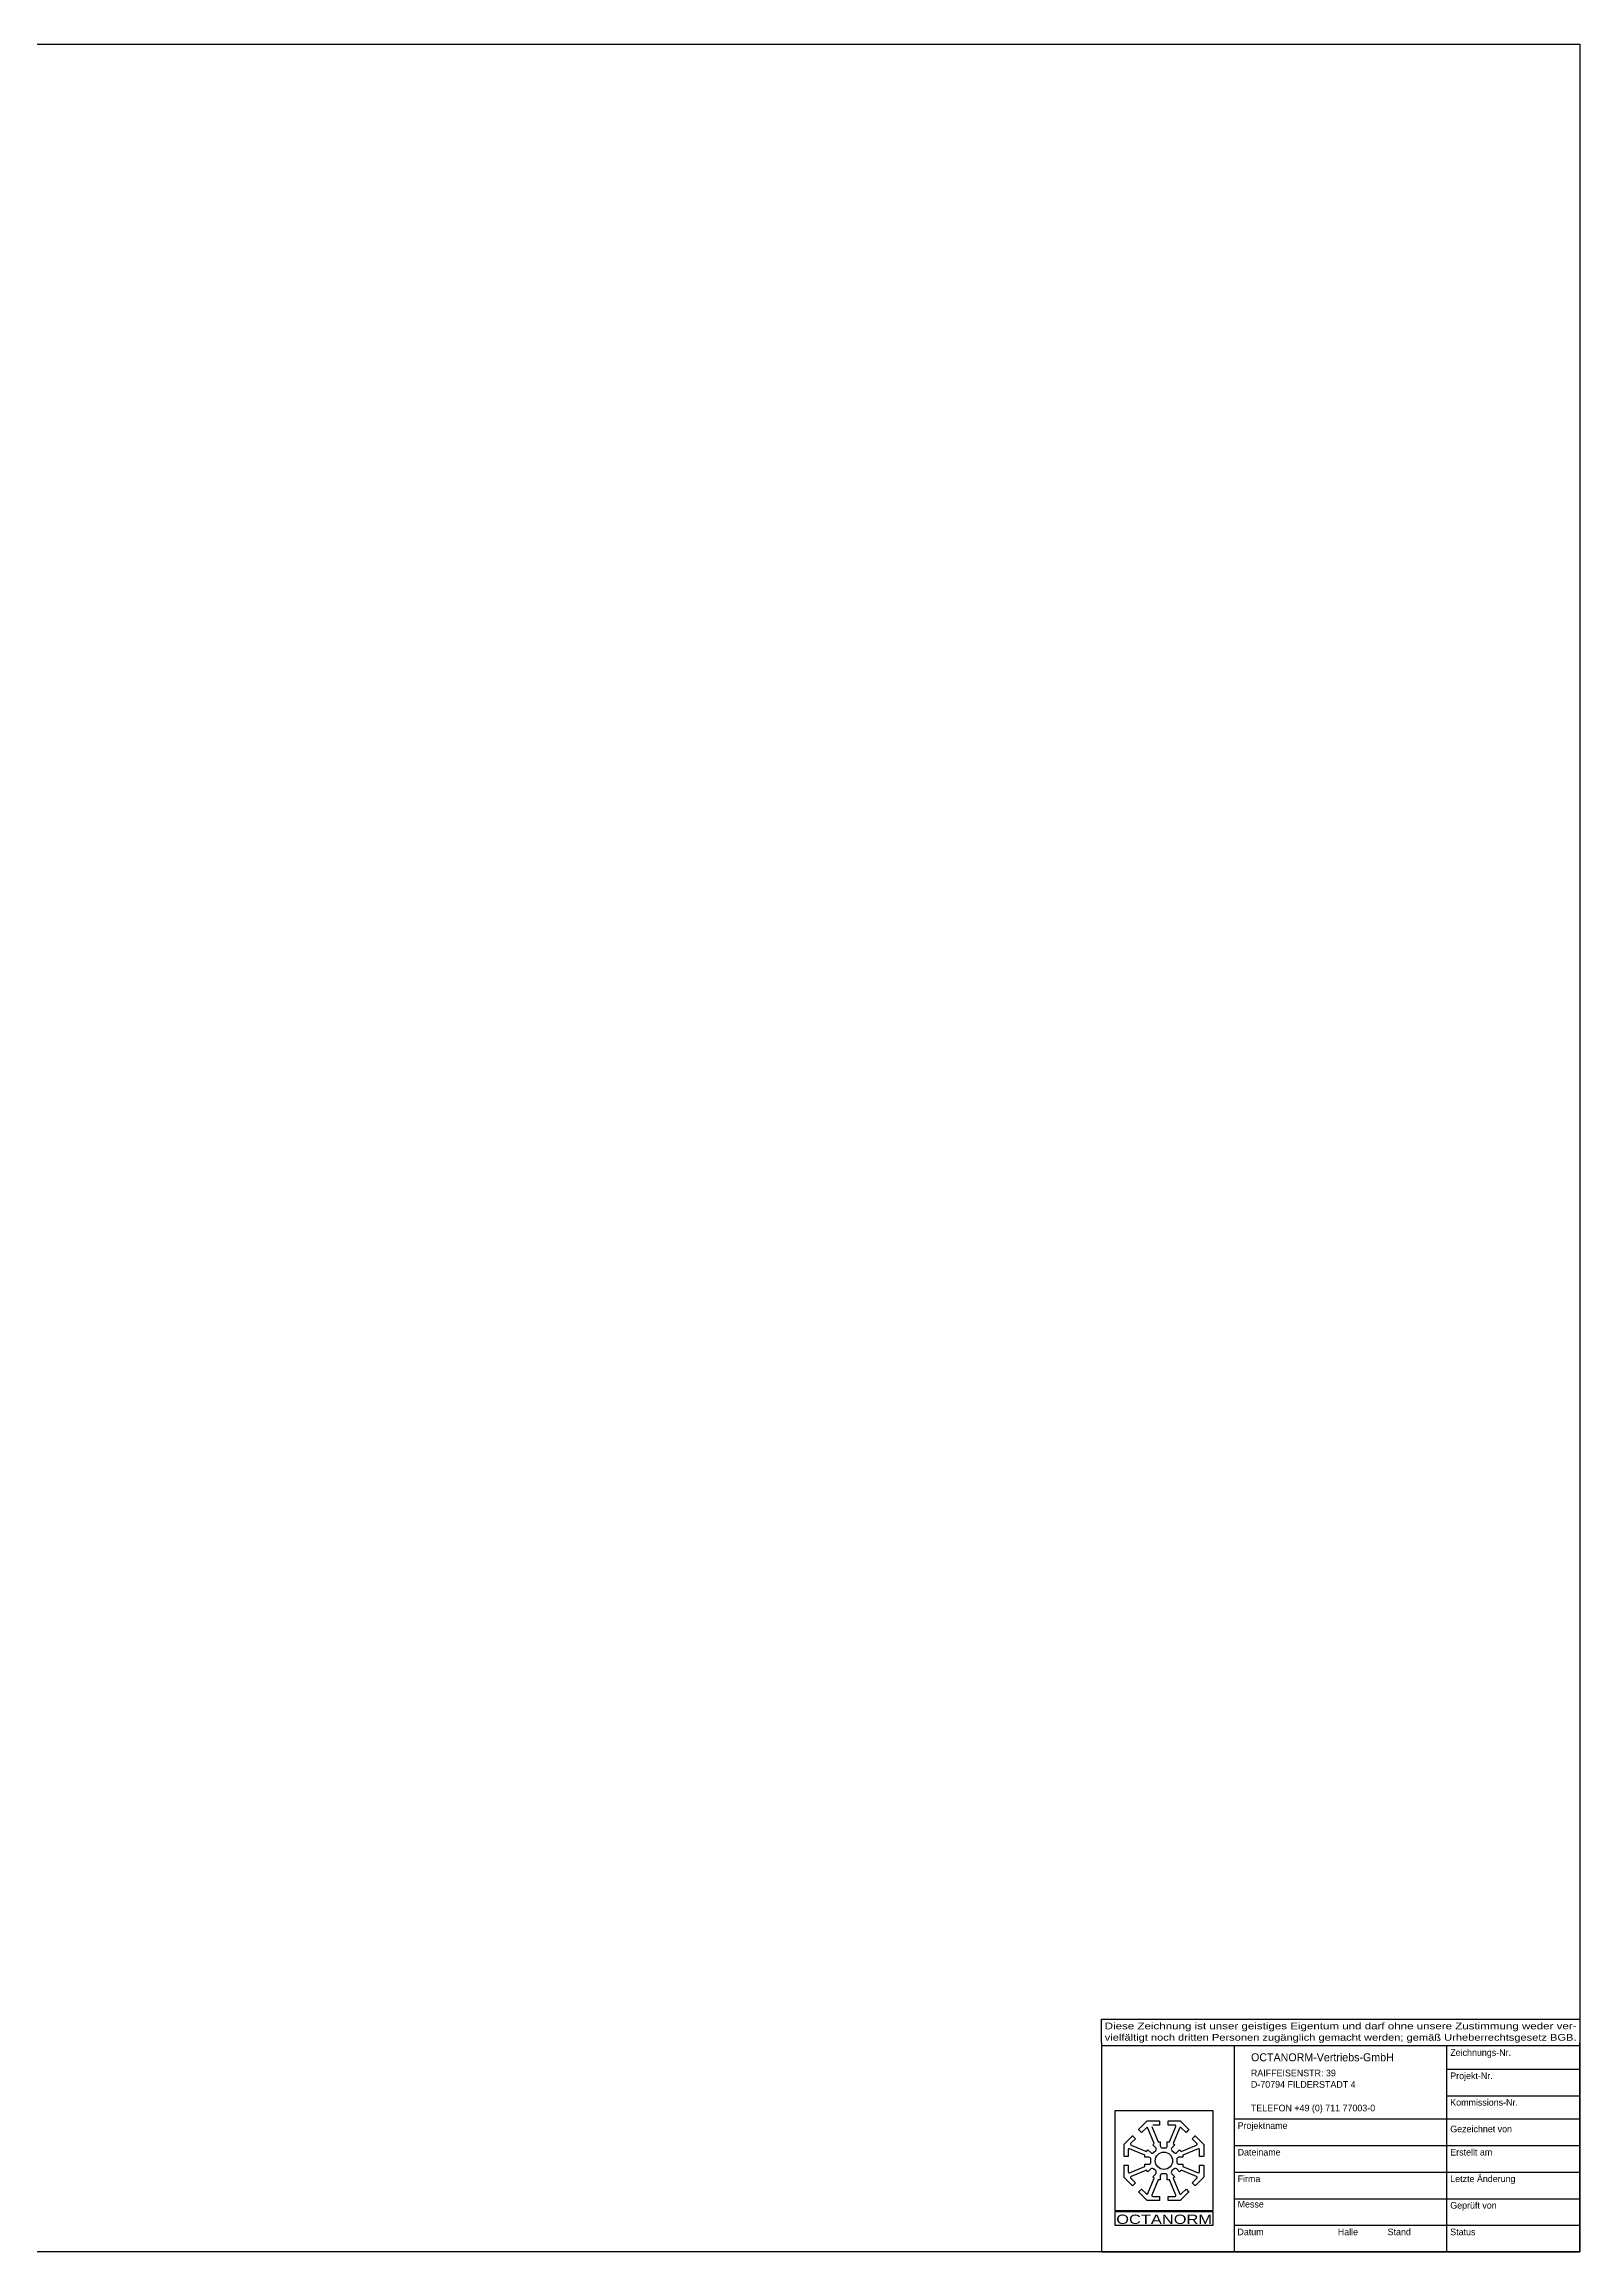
# Paper-space layout 'HP Drucker' of a CAD drawing. Header units: millimetres. Extents: x 0 to 1156, y 1 to 832.
# Drawn here: x 578 to 1156, y 1 to 832 of the extents above; entities that cross this region are included whole.
import ezdxf
from ezdxf.enums import TextEntityAlignment as Align

# ---------------------------------------------------------------- set-up
doc = ezdxf.new("R2010")
doc.units = ezdxf.units.MM
doc.header["$LTSCALE"] = 0.0125
doc.layers.add('KONTUR2', color=1, linetype='Continuous')
doc.layers.add('LIMITS', color=7, linetype='Continuous')
doc.styles.add('GSIMPLEX', font='gsimplex')

# ---------------------------------------------------------------- blocks, each defined once
blk = doc.blocks.new('SYM', base_point=(93.7, 215.1))
at = {"layer": 'KONTUR2'}
blk.add_lwpolyline([(87.7, 232.3), (90.9, 224.6), (91.9, 224.6), (91.9, 222.6, 0.414214), (92.9, 221.6), (94.4, 221.6, 0.414214), (95.4, 222.6), (95.4, 224.6), (96.5, 224.6), (99.7, 232.3, 0.534511), (99.2, 233), (95.8, 233), (95.8, 234.9, -0.414214), (96.1, 235.1), (101.8, 235.1, -0.198912), (102.1, 235), (106.1, 230.9, -0.414214), (106.1, 230.6), (104.8, 229.3), (102.4, 231.7, 0.534511), (101.6, 231.5), (98.4, 223.8), (99.2, 223.1), (97.7, 221.6, 0.414214), (97.7, 220.2), (98.8, 219.2, 0.414214), (100.2, 219.2), (101.6, 220.6), (102.4, 219.8), (110.1, 223, 0.511709), (110.3, 223.8), (107.9, 226.2), (109.2, 227.5, -0.414214), (109.5, 227.5), (113.5, 223.5, -0.198912), (113.7, 223.2), (113.7, 217.5, -0.414214), (113.4, 217.3), (111.6, 217.3), (111.6, 220.6, 0.534511), (110.9, 221.1), (103.2, 217.9), (103.2, 216.9), (101.2, 216.9, 0.414214), (100.2, 215.9), (100.2, 214.4, 0.414214), (101.2, 213.4), (103.2, 213.4), (103.2, 212.3), (110.9, 209.1, 0.534511), (111.6, 209.6), (111.6, 212.9), (113.4, 212.9, -0.414214), (113.7, 212.7), (113.7, 207, -0.198912), (113.5, 206.7), (109.5, 202.7, -0.414214), (109.2, 202.7), (107.9, 204), (110.2, 206.4, 0.534511), (110.1, 207.2), (102.4, 210.4), (101.6, 209.6), (100.2, 211, 0.414214), (98.8, 211), (97.7, 210, 0.414214), (97.7, 208.6), (99.2, 207.1), (98.4, 206.4), (101.6, 198.7, 0.534511), (102.4, 198.5), (104.8, 200.9), (106.1, 199.6, -0.414214), (106.1, 199.3), (102.1, 195.3, -0.198912), (101.8, 195.1), (96.1, 195.1, -0.414214), (95.8, 195.4), (95.8, 197.2), (99.2, 197.2, 0.534511), (99.7, 197.9), (96.5, 205.6), (95.4, 205.6), (95.4, 207.6, 0.414214), (94.4, 208.6), (92.9, 208.6, 0.414214), (91.9, 207.6), (91.9, 205.6), (90.9, 205.6), (87.7, 197.9, 0.534511), (88.1, 197.2), (91.5, 197.2), (91.5, 195.4, -0.414214), (91.3, 195.1), (85.6, 195.1, -0.198912), (85.2, 195.3), (81.2, 199.3, -0.414214), (81.2, 199.6), (82.5, 200.9), (85, 198.5, 0.511709), (85.7, 198.7), (88.9, 206.4), (88.2, 207.1), (89.6, 208.6, 0.414214), (89.6, 210), (88.5, 211, 0.414214), (87.1, 211), (85.7, 209.6), (85, 210.4), (77.3, 207.2, 0.534511), (77.1, 206.4), (79.5, 204), (78.2, 202.7, -0.414214), (77.8, 202.7), (73.8, 206.7, -0.198912), (73.7, 207), (73.7, 212.7, -0.414214), (73.9, 212.9), (75.8, 212.9), (75.8, 209.5, 0.511709), (76.5, 209.1), (84.2, 212.3), (84.2, 213.4), (86.2, 213.4, 0.414214), (87.2, 214.4), (87.2, 215.9, 0.414214), (86.2, 216.9), (84.2, 216.9), (84.2, 217.9), (76.5, 221.1, 0.534511), (75.8, 220.6), (75.8, 217.3), (73.9, 217.3, -0.414214), (73.7, 217.5), (73.7, 223.2, -0.198912), (73.8, 223.5), (77.8, 227.5, -0.414214), (78.2, 227.5), (79.5, 226.2), (77.1, 223.9, 0.534511), (77.3, 223), (85, 219.8), (85.7, 220.6), (87.1, 219.2, 0.414214), (88.5, 219.2), (89.6, 220.2, 0.414214), (89.6, 221.6), (88.2, 223.1), (88.9, 223.8), (85.7, 231.5, 0.511709), (85, 231.7), (82.5, 229.3), (81.2, 230.6, -0.414214), (81.2, 230.9), (85.2, 235, -0.198912), (85.6, 235.1), (91.3, 235.1, -0.414214), (91.5, 234.9), (91.5, 233), (88.1, 233)], format="xyb", dxfattribs=at)
blk.add_circle((93.7, 215.1), 4.35, dxfattribs=at)
blk = doc.blocks.new('Zeichnungskopf')
for p, q in [((-180, 87.5), (0, 87.5)), ((-180, 78.75), (-180, 87.5)), ((0, 87.5), (0, 78.75)), ((-180, 78.75), (-180, 0)), ((0, 77.5), (-180, 77.5)), ((-130, 77.5), (-130, 0)), ((-50, 0), (-50, 77.5)), ((0, 0), (0, 78.75)), ((-50, 68.75), (0, 68.75)), ((-50, 58.75), (0, 58.75)), ((0, 58.75), (0, 51.25)), ((-138, 53.01), (-175, 53.01)), ((-138, 53.01), (-175, 53.01)), ((-175, 53.01), (-175, 15.51)), ((-138, 15.51), (-138, 53.01)), ((-130, 50), (-50, 50)), ((-50, 50), (0, 50)), ((-130, 40), (-50, 40)), ((-50, 40), (0, 40)), ((0, 38.75), (0, 30)), ((-130, 30), (-50, 30)), ((-50, 30), (0, 30)), ((-130, 20), (-50, 20)), ((-50, 20), (0, 20)), ((-175, 15.51), (-138, 15.51)), ((-138, 15.01), (-175, 15.01)), ((-175, 15.01), (-175, 10.01)), ((-175, 10.01), (-138, 10.01)), ((-138, 10.01), (-138, 15.01)), ((-130, 10), (-50, 10)), ((-50, 10), (0, 10)), ((-180, 0), (0, 0))]:
    blk.add_line(p, q)
at = {"xscale": 0.75, "yscale": 0.75, "zscale": 0.75}
blk.add_blockref('SYM', (-156.5, 34.26), dxfattribs=at)
at = {"style": 'GSIMPLEX'}
for s, height, p in [('OCTANORM-Vertriebs-GmbH', 3, (-123.71, 71.72)), ('Zeichnungs-Nr.', 2.5, (-48.75, 73.75)), ('RAIFFEISENSTR: 39', 2.5, (-123.75, 66.04)), ('Projekt-Nr.', 2.5, (-48.75, 65)), ('D-70794 FILDERSTADT 4', 2.5, (-123.75, 61.75)), ('TELEFON +49 (0) 711 77003-0', 2.5, (-123.75, 52.86)), ('Kommissions-Nr.', 2.5, (-48.75, 55)), ('Projektname', 2.5, (-128.75, 46.25)), ('Gezeichnet von', 2.5, (-48.75, 45)), ('Dateiname', 2.5, (-128.75, 36.25)), ('Erstellt am', 2.5, (-48.75, 36.25)), ('Firma', 2.5, (-128.75, 26.25)), ('Letzte Änderung', 2.5, (-48.75, 26.25)), ('Messe', 2.5, (-128.75, 16.69)), ('Datum', 2.5, (-128.83, 6.25)), ('Halle', 2.5, (-91.07, 6.25)), ('Stand', 2.5, (-72.31, 6.25))]:
    blk.add_text(s, height=height, dxfattribs=at).set_placement(p)
at = {"style": 'GSIMPLEX', "width": 1.318447}
blk.add_text('OCTANORM', height=3.5, dxfattribs=at).set_placement((-174.43, 10.51), (-138.39, 10.51), align=Align.FIT)
at = {"style": 'GSIMPLEX'}
for tag, p in [('ass.projectdrawings.no', (-2.5, 70)), ('ass.projects.no', (-2.5, 60)), ('ass.projects.commissionno', (-2.5, 51.25)), ('ass.projectdrawings.drawnby', (-2.5, 41.25)), ('ass.projectdrawings.insertdate.date', (-2.5, 31.25)), ('ass.projectdrawings.updatedate.date', (-2.5, 21.25)), ('ass.projectdrawings.checkedby', (-2.5, 11.25)), ('ass.projects.stateid.ChoiceLists.description', (-2.5, 1.25))]:
    blk.add_attdef(tag, text='', height=3, dxfattribs=at).set_placement(p, align=Align.RIGHT)
for tag, p in [('ass.Projects.name', (-125.67, 41.25)), ('ass.projectdrawings.filename', (-125.67, 31.25)), ('ass.customers.name', (-125.67, 21.25))]:
    blk.add_attdef(tag, p, '', height=3, dxfattribs=at)
at = {"style": 'GSIMPLEX', "width": 0.7}
for tag, p in [('ass.fairs.name', (-125.67, 11.25)), ('ass.fairs.fairstartdate', (-128.76, 1.29)), ('ass.projectdrawings.hall', (-90.97, 1.25)), ('ass.projectdrawings.standno', (-69.32, 1.25))]:
    blk.add_attdef(tag, p, '', height=3, dxfattribs=at)
at = {"layer": 'LIMITS', "style": 'GSIMPLEX'}
for s, width, p, p2 in [('Diese Zeichnung ist unser geistiges Eigentum und darf ohne unsere Zustimmung weder ver-', 0.976424, (-178.75, 83.75), (-1.25, 83.75)), ('vielfältigt noch dritten Personen zugänglich gemacht werden; gemäß Urheberrechtsgesetz BGB.', 0.956996, (-178.75, 79.46), (-1.25, 79.46))]:
    blk.add_text(s, height=2.5, dxfattribs=dict(at, width=width)).set_placement(p, p2, align=Align.FIT)
for s, p in [('Geprüft von', (-48.75, 16.25)), ('Status', (-48.75, 6.25))]:
    blk.add_text(s, height=2.5, dxfattribs=at).set_placement(p)

psp = doc.layouts.new('HP Drucker')

# ---------------------------------------------------------------- linework, layer by layer
psp.add_lwpolyline([(0.24, 831.77), (1155.79, 831.77), (1155.79, 0.97), (0.24, 0.97)], close=True)

# ---------------------------------------------------------------- block references
psp.add_blockref('Zeichnungskopf', (1155.79, 0.97))

doc.saveas('drawing.dxf')
